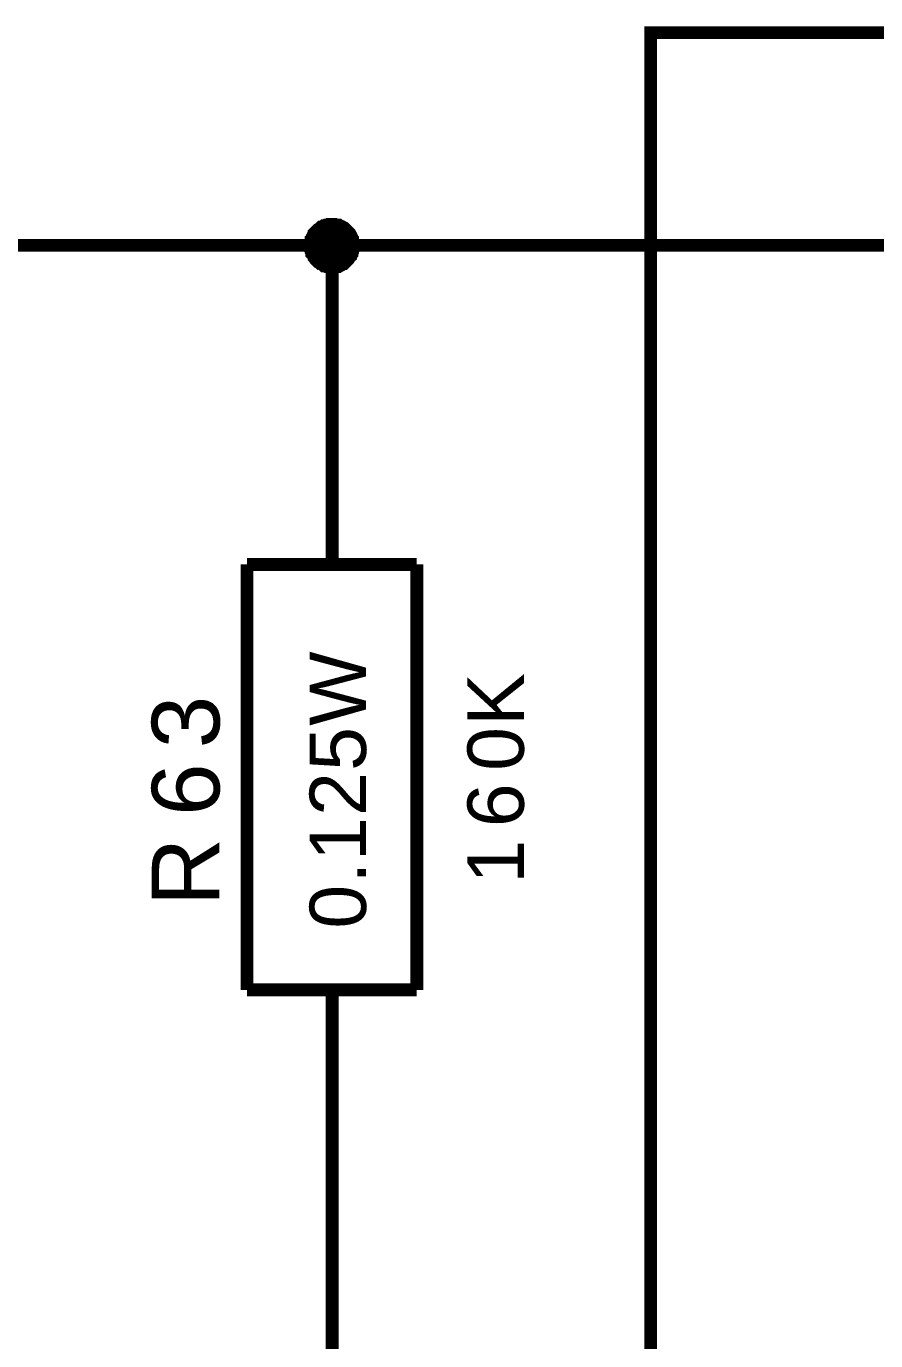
# Model space of a CAD drawing. Header units: millimetres. Extents: x -2024 to 917, y -725 to 13.
# Drawn here: x -1976.07 to -1956.12, y -217.41 to -186.51 of the extents above; entities that cross this region are included whole.
import ezdxf

# ---------------------------------------------------------------- set-up
doc = ezdxf.new("R2010")
doc.units = ezdxf.units.MM
doc.styles.get("Standard").update_dxf_attribs({"font": 'arial.ttf'})

msp = doc.modelspace()

# ---------------------------------------------------------------- linework, layer by layer
at = {"color": 7}
for points, const_width in [([(-1968.883, -221.663), (-1961.402, -221.663), (-1961.402, -186.658), (-1898.921, -186.658)], 0.3), ([(-1969.396, -191.659), (-1969.396, -191.642), (-1969.396, -191.609), (-1969.396, -191.592), (-1969.379, -191.559), (-1969.379, -191.543), (-1969.379, -191.51), (-1969.363, -191.493), (-1969.363, -191.477), (-1969.346, -191.443), (-1969.329, -191.427), (-1969.313, -191.41), (-1969.313, -191.377), (-1969.296, -191.361), (-1969.28, -191.344), (-1969.263, -191.328), (-1969.247, -191.311), (-1969.23, -191.294), (-1969.214, -191.278), (-1969.181, -191.261), (-1969.164, -191.245), (-1969.147, -191.228), (-1969.131, -191.228), (-1969.098, -191.212), (-1969.081, -191.195), (-1969.065, -191.195), (-1969.032, -191.178), (-1969.015, -191.178), (-1968.982, -191.178), (-1968.965, -191.162), (-1968.932, -191.162), (-1968.916, -191.162), (-1968.883, -191.162)], 0.3), ([(-1969.396, -191.659), (-1969.396, -191.642), (-1969.396, -191.609), (-1969.396, -191.592), (-1969.379, -191.559), (-1969.379, -191.543), (-1969.379, -191.51), (-1969.363, -191.493), (-1969.363, -191.477), (-1969.346, -191.443), (-1969.329, -191.427), (-1969.313, -191.41), (-1969.313, -191.377), (-1969.296, -191.361), (-1969.28, -191.344), (-1969.263, -191.328), (-1969.247, -191.311), (-1969.23, -191.294), (-1969.214, -191.278), (-1969.181, -191.261), (-1969.164, -191.245), (-1969.147, -191.228), (-1969.131, -191.228), (-1969.098, -191.212), (-1969.081, -191.195), (-1969.065, -191.195), (-1969.032, -191.178), (-1969.015, -191.178), (-1968.982, -191.178), (-1968.965, -191.162), (-1968.932, -191.162), (-1968.916, -191.162), (-1968.883, -191.162)], 0.3), ([(-1969.396, -191.659), (-1969.396, -191.642), (-1969.396, -191.609), (-1969.396, -191.592), (-1969.379, -191.559), (-1969.379, -191.543), (-1969.379, -191.51), (-1969.363, -191.493), (-1969.363, -191.477), (-1969.346, -191.443), (-1969.329, -191.427), (-1969.313, -191.41), (-1969.313, -191.377), (-1969.296, -191.361), (-1969.28, -191.344), (-1969.263, -191.328), (-1969.247, -191.311), (-1969.23, -191.294), (-1969.214, -191.278), (-1969.181, -191.261), (-1969.164, -191.245), (-1969.147, -191.228), (-1969.131, -191.228), (-1969.098, -191.212), (-1969.081, -191.195), (-1969.065, -191.195), (-1969.032, -191.178), (-1969.015, -191.178), (-1968.982, -191.178), (-1968.965, -191.162), (-1968.932, -191.162), (-1968.916, -191.162), (-1968.883, -191.162)], 0.3), ([(-1969.396, -191.659), (-1969.396, -191.642), (-1969.396, -191.609), (-1969.396, -191.592), (-1969.379, -191.559), (-1969.379, -191.543), (-1969.379, -191.51), (-1969.363, -191.493), (-1969.363, -191.477), (-1969.346, -191.443), (-1969.329, -191.427), (-1969.313, -191.41), (-1969.313, -191.377), (-1969.296, -191.361), (-1969.28, -191.344), (-1969.263, -191.328), (-1969.247, -191.311), (-1969.23, -191.294), (-1969.214, -191.278), (-1969.181, -191.261), (-1969.164, -191.245), (-1969.147, -191.228), (-1969.131, -191.228), (-1969.098, -191.212), (-1969.081, -191.195), (-1969.065, -191.195), (-1969.032, -191.178), (-1969.015, -191.178), (-1968.982, -191.178), (-1968.965, -191.162), (-1968.932, -191.162), (-1968.916, -191.162), (-1968.883, -191.162)], 0.3), ([(-1969.396, -191.659), (-1969.396, -191.642), (-1969.396, -191.609), (-1969.396, -191.592), (-1969.379, -191.559), (-1969.379, -191.543), (-1969.379, -191.51), (-1969.363, -191.493), (-1969.363, -191.477), (-1969.346, -191.443), (-1969.329, -191.427), (-1969.313, -191.41), (-1969.313, -191.377), (-1969.296, -191.361), (-1969.28, -191.344), (-1969.263, -191.328), (-1969.247, -191.311), (-1969.23, -191.294), (-1969.214, -191.278), (-1969.181, -191.261), (-1969.164, -191.245), (-1969.147, -191.228), (-1969.131, -191.228), (-1969.098, -191.212), (-1969.081, -191.195), (-1969.065, -191.195), (-1969.032, -191.178), (-1969.015, -191.178), (-1968.982, -191.178), (-1968.965, -191.162), (-1968.932, -191.162), (-1968.916, -191.162), (-1968.883, -191.162)], 0.0991), ([(-1969.396, -191.659), (-1969.396, -191.642), (-1969.396, -191.609), (-1969.396, -191.592), (-1969.379, -191.559), (-1969.379, -191.543), (-1969.379, -191.51), (-1969.363, -191.493), (-1969.363, -191.477), (-1969.346, -191.443), (-1969.329, -191.427), (-1969.313, -191.41), (-1969.313, -191.377), (-1969.296, -191.361), (-1969.28, -191.344), (-1969.263, -191.328), (-1969.247, -191.311), (-1969.23, -191.294), (-1969.214, -191.278), (-1969.181, -191.261), (-1969.164, -191.245), (-1969.147, -191.228), (-1969.131, -191.228), (-1969.098, -191.212), (-1969.081, -191.195), (-1969.065, -191.195), (-1969.032, -191.178), (-1969.015, -191.178), (-1968.982, -191.178), (-1968.965, -191.162), (-1968.932, -191.162), (-1968.916, -191.162), (-1968.883, -191.162)], 0.0991), ([(-1969.396, -191.659), (-1969.396, -191.642), (-1969.396, -191.609), (-1969.396, -191.592), (-1969.379, -191.559), (-1969.379, -191.543), (-1969.379, -191.51), (-1969.363, -191.493), (-1969.363, -191.477), (-1969.346, -191.443), (-1969.329, -191.427), (-1969.313, -191.41), (-1969.313, -191.377), (-1969.296, -191.361), (-1969.28, -191.344), (-1969.263, -191.328), (-1969.247, -191.311), (-1969.23, -191.294), (-1969.214, -191.278), (-1969.181, -191.261), (-1969.164, -191.245), (-1969.147, -191.228), (-1969.131, -191.228), (-1969.098, -191.212), (-1969.081, -191.195), (-1969.065, -191.195), (-1969.032, -191.178), (-1969.015, -191.178), (-1968.982, -191.178), (-1968.965, -191.162), (-1968.932, -191.162), (-1968.916, -191.162), (-1968.883, -191.162)], 0.0991), ([(-1969.396, -191.659), (-1969.396, -191.642), (-1969.396, -191.609), (-1969.396, -191.592), (-1969.379, -191.559), (-1969.379, -191.543), (-1969.379, -191.51), (-1969.363, -191.493), (-1969.363, -191.477), (-1969.346, -191.443), (-1969.329, -191.427), (-1969.313, -191.41), (-1969.313, -191.377), (-1969.296, -191.361), (-1969.28, -191.344), (-1969.263, -191.328), (-1969.247, -191.311), (-1969.23, -191.294), (-1969.214, -191.278), (-1969.181, -191.261), (-1969.164, -191.245), (-1969.147, -191.228), (-1969.131, -191.228), (-1969.098, -191.212), (-1969.081, -191.195), (-1969.065, -191.195), (-1969.032, -191.178), (-1969.015, -191.178), (-1968.982, -191.178), (-1968.965, -191.162), (-1968.932, -191.162), (-1968.916, -191.162), (-1968.883, -191.162)], 0.0991), ([(-1968.883, -191.162), (-1968.883, -191.162)], 0.3), ([(-1968.883, -191.162), (-1968.866, -191.162), (-1968.833, -191.162), (-1968.816, -191.162), (-1968.783, -191.178), (-1968.767, -191.178), (-1968.734, -191.178), (-1968.717, -191.195), (-1968.701, -191.195), (-1968.667, -191.212), (-1968.651, -191.228), (-1968.634, -191.228), (-1968.601, -191.245), (-1968.585, -191.261), (-1968.568, -191.278), (-1968.552, -191.294), (-1968.535, -191.311), (-1968.518, -191.328), (-1968.502, -191.344), (-1968.485, -191.361), (-1968.469, -191.377), (-1968.452, -191.41), (-1968.452, -191.427), (-1968.436, -191.443), (-1968.419, -191.477), (-1968.419, -191.493), (-1968.403, -191.51), (-1968.403, -191.543), (-1968.403, -191.559), (-1968.386, -191.592), (-1968.386, -191.609), (-1968.386, -191.642), (-1968.386, -191.659)], 0.3), ([(-1968.883, -191.162), (-1968.883, -191.162)], 0.3), ([(-1968.883, -191.162), (-1968.866, -191.162), (-1968.833, -191.162), (-1968.816, -191.162), (-1968.783, -191.178), (-1968.767, -191.178), (-1968.734, -191.178), (-1968.717, -191.195), (-1968.701, -191.195), (-1968.667, -191.212), (-1968.651, -191.228), (-1968.634, -191.228), (-1968.601, -191.245), (-1968.585, -191.261), (-1968.568, -191.278), (-1968.552, -191.294), (-1968.535, -191.311), (-1968.518, -191.328), (-1968.502, -191.344), (-1968.485, -191.361), (-1968.469, -191.377), (-1968.452, -191.41), (-1968.452, -191.427), (-1968.436, -191.443), (-1968.419, -191.477), (-1968.419, -191.493), (-1968.403, -191.51), (-1968.403, -191.543), (-1968.403, -191.559), (-1968.386, -191.592), (-1968.386, -191.609), (-1968.386, -191.642), (-1968.386, -191.659)], 0.3), ([(-1968.883, -191.162), (-1968.883, -191.162)], 0.3), ([(-1968.883, -191.162), (-1968.866, -191.162), (-1968.833, -191.162), (-1968.816, -191.162), (-1968.783, -191.178), (-1968.767, -191.178), (-1968.734, -191.178), (-1968.717, -191.195), (-1968.701, -191.195), (-1968.667, -191.212), (-1968.651, -191.228), (-1968.634, -191.228), (-1968.601, -191.245), (-1968.585, -191.261), (-1968.568, -191.278), (-1968.552, -191.294), (-1968.535, -191.311), (-1968.518, -191.328), (-1968.502, -191.344), (-1968.485, -191.361), (-1968.469, -191.377), (-1968.452, -191.41), (-1968.452, -191.427), (-1968.436, -191.443), (-1968.419, -191.477), (-1968.419, -191.493), (-1968.403, -191.51), (-1968.403, -191.543), (-1968.403, -191.559), (-1968.386, -191.592), (-1968.386, -191.609), (-1968.386, -191.642), (-1968.386, -191.659)], 0.3), ([(-1968.883, -191.162), (-1968.883, -191.162)], 0.3), ([(-1968.883, -191.162), (-1968.866, -191.162), (-1968.833, -191.162), (-1968.816, -191.162), (-1968.783, -191.178), (-1968.767, -191.178), (-1968.734, -191.178), (-1968.717, -191.195), (-1968.701, -191.195), (-1968.667, -191.212), (-1968.651, -191.228), (-1968.634, -191.228), (-1968.601, -191.245), (-1968.585, -191.261), (-1968.568, -191.278), (-1968.552, -191.294), (-1968.535, -191.311), (-1968.518, -191.328), (-1968.502, -191.344), (-1968.485, -191.361), (-1968.469, -191.377), (-1968.452, -191.41), (-1968.452, -191.427), (-1968.436, -191.443), (-1968.419, -191.477), (-1968.419, -191.493), (-1968.403, -191.51), (-1968.403, -191.543), (-1968.403, -191.559), (-1968.386, -191.592), (-1968.386, -191.609), (-1968.386, -191.642), (-1968.386, -191.659)], 0.3), ([(-1968.883, -191.162), (-1968.883, -191.162)], 0.0991), ([(-1968.883, -191.162), (-1968.866, -191.162), (-1968.833, -191.162), (-1968.816, -191.162), (-1968.783, -191.178), (-1968.767, -191.178), (-1968.734, -191.178), (-1968.717, -191.195), (-1968.701, -191.195), (-1968.667, -191.212), (-1968.651, -191.228), (-1968.634, -191.228), (-1968.601, -191.245), (-1968.585, -191.261), (-1968.568, -191.278), (-1968.552, -191.294), (-1968.535, -191.311), (-1968.518, -191.328), (-1968.502, -191.344), (-1968.485, -191.361), (-1968.469, -191.377), (-1968.452, -191.41), (-1968.452, -191.427), (-1968.436, -191.443), (-1968.419, -191.477), (-1968.419, -191.493), (-1968.403, -191.51), (-1968.403, -191.543), (-1968.403, -191.559), (-1968.386, -191.592), (-1968.386, -191.609), (-1968.386, -191.642), (-1968.386, -191.659)], 0.0991), ([(-1968.883, -191.162), (-1968.883, -191.162)], 0.0991), ([(-1968.883, -191.162), (-1968.866, -191.162), (-1968.833, -191.162), (-1968.816, -191.162), (-1968.783, -191.178), (-1968.767, -191.178), (-1968.734, -191.178), (-1968.717, -191.195), (-1968.701, -191.195), (-1968.667, -191.212), (-1968.651, -191.228), (-1968.634, -191.228), (-1968.601, -191.245), (-1968.585, -191.261), (-1968.568, -191.278), (-1968.552, -191.294), (-1968.535, -191.311), (-1968.518, -191.328), (-1968.502, -191.344), (-1968.485, -191.361), (-1968.469, -191.377), (-1968.452, -191.41), (-1968.452, -191.427), (-1968.436, -191.443), (-1968.419, -191.477), (-1968.419, -191.493), (-1968.403, -191.51), (-1968.403, -191.543), (-1968.403, -191.559), (-1968.386, -191.592), (-1968.386, -191.609), (-1968.386, -191.642), (-1968.386, -191.659)], 0.0991), ([(-1968.883, -191.162), (-1968.883, -191.162)], 0.0991), ([(-1968.883, -191.162), (-1968.866, -191.162), (-1968.833, -191.162), (-1968.816, -191.162), (-1968.783, -191.178), (-1968.767, -191.178), (-1968.734, -191.178), (-1968.717, -191.195), (-1968.701, -191.195), (-1968.667, -191.212), (-1968.651, -191.228), (-1968.634, -191.228), (-1968.601, -191.245), (-1968.585, -191.261), (-1968.568, -191.278), (-1968.552, -191.294), (-1968.535, -191.311), (-1968.518, -191.328), (-1968.502, -191.344), (-1968.485, -191.361), (-1968.469, -191.377), (-1968.452, -191.41), (-1968.452, -191.427), (-1968.436, -191.443), (-1968.419, -191.477), (-1968.419, -191.493), (-1968.403, -191.51), (-1968.403, -191.543), (-1968.403, -191.559), (-1968.386, -191.592), (-1968.386, -191.609), (-1968.386, -191.642), (-1968.386, -191.659)], 0.0991), ([(-1968.883, -191.162), (-1968.883, -191.162)], 0.0991), ([(-1968.883, -191.162), (-1968.866, -191.162), (-1968.833, -191.162), (-1968.816, -191.162), (-1968.783, -191.178), (-1968.767, -191.178), (-1968.734, -191.178), (-1968.717, -191.195), (-1968.701, -191.195), (-1968.667, -191.212), (-1968.651, -191.228), (-1968.634, -191.228), (-1968.601, -191.245), (-1968.585, -191.261), (-1968.568, -191.278), (-1968.552, -191.294), (-1968.535, -191.311), (-1968.518, -191.328), (-1968.502, -191.344), (-1968.485, -191.361), (-1968.469, -191.377), (-1968.452, -191.41), (-1968.452, -191.427), (-1968.436, -191.443), (-1968.419, -191.477), (-1968.419, -191.493), (-1968.403, -191.51), (-1968.403, -191.543), (-1968.403, -191.559), (-1968.386, -191.592), (-1968.386, -191.609), (-1968.386, -191.642), (-1968.386, -191.659)], 0.0991), ([(-2011.369, -196.659), (-2011.369, -191.659), (-1968.883, -191.659), (-1951.405, -191.659)], 0.3), ([(-1968.883, -192.172), (-1968.916, -192.172), (-1968.932, -192.172), (-1968.965, -192.172), (-1968.982, -192.155), (-1969.015, -192.155), (-1969.032, -192.155), (-1969.065, -192.139), (-1969.081, -192.139), (-1969.098, -192.122), (-1969.131, -192.106), (-1969.147, -192.089), (-1969.164, -192.089), (-1969.181, -192.073), (-1969.214, -192.056), (-1969.23, -192.04), (-1969.247, -192.023), (-1969.263, -192.006), (-1969.28, -191.99), (-1969.296, -191.957), (-1969.313, -191.94), (-1969.313, -191.924), (-1969.329, -191.907), (-1969.346, -191.874), (-1969.363, -191.857), (-1969.363, -191.841), (-1969.379, -191.808), (-1969.379, -191.791), (-1969.379, -191.758), (-1969.396, -191.741), (-1969.396, -191.708), (-1969.396, -191.692), (-1969.396, -191.659)], 0.3), ([(-1969.396, -191.659), (-1969.396, -191.659)], 0.3), ([(-1968.883, -192.172), (-1968.916, -192.172), (-1968.932, -192.172), (-1968.965, -192.172), (-1968.982, -192.155), (-1969.015, -192.155), (-1969.032, -192.155), (-1969.065, -192.139), (-1969.081, -192.139), (-1969.098, -192.122), (-1969.131, -192.106), (-1969.147, -192.089), (-1969.164, -192.089), (-1969.181, -192.073), (-1969.214, -192.056), (-1969.23, -192.04), (-1969.247, -192.023), (-1969.263, -192.006), (-1969.28, -191.99), (-1969.296, -191.957), (-1969.313, -191.94), (-1969.313, -191.924), (-1969.329, -191.907), (-1969.346, -191.874), (-1969.363, -191.857), (-1969.363, -191.841), (-1969.379, -191.808), (-1969.379, -191.791), (-1969.379, -191.758), (-1969.396, -191.741), (-1969.396, -191.708), (-1969.396, -191.692), (-1969.396, -191.659)], 0.3), ([(-1969.396, -191.659), (-1969.396, -191.659)], 0.3), ([(-1968.883, -192.172), (-1968.916, -192.172), (-1968.932, -192.172), (-1968.965, -192.172), (-1968.982, -192.155), (-1969.015, -192.155), (-1969.032, -192.155), (-1969.065, -192.139), (-1969.081, -192.139), (-1969.098, -192.122), (-1969.131, -192.106), (-1969.147, -192.089), (-1969.164, -192.089), (-1969.181, -192.073), (-1969.214, -192.056), (-1969.23, -192.04), (-1969.247, -192.023), (-1969.263, -192.006), (-1969.28, -191.99), (-1969.296, -191.957), (-1969.313, -191.94), (-1969.313, -191.924), (-1969.329, -191.907), (-1969.346, -191.874), (-1969.363, -191.857), (-1969.363, -191.841), (-1969.379, -191.808), (-1969.379, -191.791), (-1969.379, -191.758), (-1969.396, -191.741), (-1969.396, -191.708), (-1969.396, -191.692), (-1969.396, -191.659)], 0.3), ([(-1969.396, -191.659), (-1969.396, -191.659)], 0.3), ([(-1968.883, -192.172), (-1968.916, -192.172), (-1968.932, -192.172), (-1968.965, -192.172), (-1968.982, -192.155), (-1969.015, -192.155), (-1969.032, -192.155), (-1969.065, -192.139), (-1969.081, -192.139), (-1969.098, -192.122), (-1969.131, -192.106), (-1969.147, -192.089), (-1969.164, -192.089), (-1969.181, -192.073), (-1969.214, -192.056), (-1969.23, -192.04), (-1969.247, -192.023), (-1969.263, -192.006), (-1969.28, -191.99), (-1969.296, -191.957), (-1969.313, -191.94), (-1969.313, -191.924), (-1969.329, -191.907), (-1969.346, -191.874), (-1969.363, -191.857), (-1969.363, -191.841), (-1969.379, -191.808), (-1969.379, -191.791), (-1969.379, -191.758), (-1969.396, -191.741), (-1969.396, -191.708), (-1969.396, -191.692), (-1969.396, -191.659)], 0.3), ([(-1969.396, -191.659), (-1969.396, -191.659)], 0.3), ([(-1968.883, -196.659), (-1968.883, -191.659)], 0.3), ([(-1968.386, -191.659), (-1968.386, -191.692), (-1968.386, -191.708), (-1968.386, -191.741), (-1968.403, -191.758), (-1968.403, -191.791), (-1968.403, -191.808), (-1968.419, -191.841), (-1968.419, -191.857), (-1968.436, -191.874), (-1968.452, -191.907), (-1968.452, -191.924), (-1968.469, -191.94), (-1968.485, -191.957), (-1968.502, -191.99), (-1968.518, -192.006), (-1968.535, -192.023), (-1968.552, -192.04), (-1968.568, -192.056), (-1968.585, -192.073), (-1968.601, -192.089), (-1968.634, -192.089), (-1968.651, -192.106), (-1968.667, -192.122), (-1968.701, -192.139), (-1968.717, -192.139), (-1968.734, -192.155), (-1968.767, -192.155), (-1968.783, -192.155), (-1968.816, -192.172), (-1968.833, -192.172), (-1968.866, -192.172), (-1968.883, -192.172)], 0.3), ([(-1968.386, -191.659), (-1968.386, -191.692), (-1968.386, -191.708), (-1968.386, -191.741), (-1968.403, -191.758), (-1968.403, -191.791), (-1968.403, -191.808), (-1968.419, -191.841), (-1968.419, -191.857), (-1968.436, -191.874), (-1968.452, -191.907), (-1968.452, -191.924), (-1968.469, -191.94), (-1968.485, -191.957), (-1968.502, -191.99), (-1968.518, -192.006), (-1968.535, -192.023), (-1968.552, -192.04), (-1968.568, -192.056), (-1968.585, -192.073), (-1968.601, -192.089), (-1968.634, -192.089), (-1968.651, -192.106), (-1968.667, -192.122), (-1968.701, -192.139), (-1968.717, -192.139), (-1968.734, -192.155), (-1968.767, -192.155), (-1968.783, -192.155), (-1968.816, -192.172), (-1968.833, -192.172), (-1968.866, -192.172), (-1968.883, -192.172)], 0.3), ([(-1968.386, -191.659), (-1968.386, -191.692), (-1968.386, -191.708), (-1968.386, -191.741), (-1968.403, -191.758), (-1968.403, -191.791), (-1968.403, -191.808), (-1968.419, -191.841), (-1968.419, -191.857), (-1968.436, -191.874), (-1968.452, -191.907), (-1968.452, -191.924), (-1968.469, -191.94), (-1968.485, -191.957), (-1968.502, -191.99), (-1968.518, -192.006), (-1968.535, -192.023), (-1968.552, -192.04), (-1968.568, -192.056), (-1968.585, -192.073), (-1968.601, -192.089), (-1968.634, -192.089), (-1968.651, -192.106), (-1968.667, -192.122), (-1968.701, -192.139), (-1968.717, -192.139), (-1968.734, -192.155), (-1968.767, -192.155), (-1968.783, -192.155), (-1968.816, -192.172), (-1968.833, -192.172), (-1968.866, -192.172), (-1968.883, -192.172)], 0.3), ([(-1968.386, -191.659), (-1968.386, -191.692), (-1968.386, -191.708), (-1968.386, -191.741), (-1968.403, -191.758), (-1968.403, -191.791), (-1968.403, -191.808), (-1968.419, -191.841), (-1968.419, -191.857), (-1968.436, -191.874), (-1968.452, -191.907), (-1968.452, -191.924), (-1968.469, -191.94), (-1968.485, -191.957), (-1968.502, -191.99), (-1968.518, -192.006), (-1968.535, -192.023), (-1968.552, -192.04), (-1968.568, -192.056), (-1968.585, -192.073), (-1968.601, -192.089), (-1968.634, -192.089), (-1968.651, -192.106), (-1968.667, -192.122), (-1968.701, -192.139), (-1968.717, -192.139), (-1968.734, -192.155), (-1968.767, -192.155), (-1968.783, -192.155), (-1968.816, -192.172), (-1968.833, -192.172), (-1968.866, -192.172), (-1968.883, -192.172)], 0.3), ([(-1968.386, -191.659), (-1968.386, -191.659), (-1968.386, -191.659), (-1968.386, -191.659), (-1968.386, -191.659), (-1968.386, -191.659), (-1968.386, -191.659), (-1968.386, -191.659), (-1968.386, -191.659), (-1968.386, -191.659), (-1968.386, -191.659), (-1968.386, -191.659), (-1968.386, -191.659), (-1968.386, -191.659), (-1968.386, -191.659), (-1968.386, -191.659), (-1968.386, -191.659), (-1968.386, -191.659), (-1968.386, -191.659), (-1968.386, -191.659), (-1968.386, -191.659), (-1968.386, -191.659), (-1968.386, -191.659), (-1968.386, -191.659), (-1968.386, -191.659), (-1968.386, -191.659), (-1968.386, -191.659), (-1968.386, -191.659), (-1968.386, -191.659), (-1968.386, -191.659), (-1968.386, -191.659), (-1968.386, -191.659), (-1968.386, -191.659)], 0.3), ([(-1968.386, -191.659), (-1968.386, -191.659)], 0.3), ([(-1968.386, -191.659), (-1968.386, -191.659), (-1968.386, -191.659), (-1968.386, -191.659), (-1968.386, -191.659), (-1968.386, -191.659), (-1968.386, -191.659), (-1968.386, -191.659), (-1968.386, -191.659), (-1968.386, -191.659), (-1968.386, -191.659), (-1968.386, -191.659), (-1968.386, -191.659), (-1968.386, -191.659), (-1968.386, -191.659), (-1968.386, -191.659), (-1968.386, -191.659), (-1968.386, -191.659), (-1968.386, -191.659), (-1968.386, -191.659), (-1968.386, -191.659), (-1968.386, -191.659), (-1968.386, -191.659), (-1968.386, -191.659), (-1968.386, -191.659), (-1968.386, -191.659), (-1968.386, -191.659), (-1968.386, -191.659), (-1968.386, -191.659), (-1968.386, -191.659), (-1968.386, -191.659), (-1968.386, -191.659), (-1968.386, -191.659)], 0.3), ([(-1968.386, -191.659), (-1968.386, -191.659)], 0.3), ([(-1968.386, -191.659), (-1968.386, -191.659), (-1968.386, -191.659), (-1968.386, -191.659), (-1968.386, -191.659), (-1968.386, -191.659), (-1968.386, -191.659), (-1968.386, -191.659), (-1968.386, -191.659), (-1968.386, -191.659), (-1968.386, -191.659), (-1968.386, -191.659), (-1968.386, -191.659), (-1968.386, -191.659), (-1968.386, -191.659), (-1968.386, -191.659), (-1968.386, -191.659), (-1968.386, -191.659), (-1968.386, -191.659), (-1968.386, -191.659), (-1968.386, -191.659), (-1968.386, -191.659), (-1968.386, -191.659), (-1968.386, -191.659), (-1968.386, -191.659), (-1968.386, -191.659), (-1968.386, -191.659), (-1968.386, -191.659), (-1968.386, -191.659), (-1968.386, -191.659), (-1968.386, -191.659), (-1968.386, -191.659), (-1968.386, -191.659)], 0.3), ([(-1968.386, -191.659), (-1968.386, -191.659)], 0.3), ([(-1968.386, -191.659), (-1968.386, -191.659), (-1968.386, -191.659), (-1968.386, -191.659), (-1968.386, -191.659), (-1968.386, -191.659), (-1968.386, -191.659), (-1968.386, -191.659), (-1968.386, -191.659), (-1968.386, -191.659), (-1968.386, -191.659), (-1968.386, -191.659), (-1968.386, -191.659), (-1968.386, -191.659), (-1968.386, -191.659), (-1968.386, -191.659), (-1968.386, -191.659), (-1968.386, -191.659), (-1968.386, -191.659), (-1968.386, -191.659), (-1968.386, -191.659), (-1968.386, -191.659), (-1968.386, -191.659), (-1968.386, -191.659), (-1968.386, -191.659), (-1968.386, -191.659), (-1968.386, -191.659), (-1968.386, -191.659), (-1968.386, -191.659), (-1968.386, -191.659), (-1968.386, -191.659), (-1968.386, -191.659), (-1968.386, -191.659)], 0.3), ([(-1968.386, -191.659), (-1968.386, -191.659)], 0.3), ([(-1968.883, -192.172), (-1968.916, -192.172), (-1968.932, -192.172), (-1968.965, -192.172), (-1968.982, -192.155), (-1969.015, -192.155), (-1969.032, -192.155), (-1969.065, -192.139), (-1969.081, -192.139), (-1969.098, -192.122), (-1969.131, -192.106), (-1969.147, -192.089), (-1969.164, -192.089), (-1969.181, -192.073), (-1969.214, -192.056), (-1969.23, -192.04), (-1969.247, -192.023), (-1969.263, -192.006), (-1969.28, -191.99), (-1969.296, -191.957), (-1969.313, -191.94), (-1969.313, -191.924), (-1969.329, -191.907), (-1969.346, -191.874), (-1969.363, -191.857), (-1969.363, -191.841), (-1969.379, -191.808), (-1969.379, -191.791), (-1969.379, -191.758), (-1969.396, -191.741), (-1969.396, -191.708), (-1969.396, -191.692), (-1969.396, -191.659)], 0.0991), ([(-1969.396, -191.659), (-1969.396, -191.659)], 0.0991), ([(-1968.883, -192.172), (-1968.916, -192.172), (-1968.932, -192.172), (-1968.965, -192.172), (-1968.982, -192.155), (-1969.015, -192.155), (-1969.032, -192.155), (-1969.065, -192.139), (-1969.081, -192.139), (-1969.098, -192.122), (-1969.131, -192.106), (-1969.147, -192.089), (-1969.164, -192.089), (-1969.181, -192.073), (-1969.214, -192.056), (-1969.23, -192.04), (-1969.247, -192.023), (-1969.263, -192.006), (-1969.28, -191.99), (-1969.296, -191.957), (-1969.313, -191.94), (-1969.313, -191.924), (-1969.329, -191.907), (-1969.346, -191.874), (-1969.363, -191.857), (-1969.363, -191.841), (-1969.379, -191.808), (-1969.379, -191.791), (-1969.379, -191.758), (-1969.396, -191.741), (-1969.396, -191.708), (-1969.396, -191.692), (-1969.396, -191.659)], 0.0991), ([(-1969.396, -191.659), (-1969.396, -191.659)], 0.0991), ([(-1968.883, -192.172), (-1968.916, -192.172), (-1968.932, -192.172), (-1968.965, -192.172), (-1968.982, -192.155), (-1969.015, -192.155), (-1969.032, -192.155), (-1969.065, -192.139), (-1969.081, -192.139), (-1969.098, -192.122), (-1969.131, -192.106), (-1969.147, -192.089), (-1969.164, -192.089), (-1969.181, -192.073), (-1969.214, -192.056), (-1969.23, -192.04), (-1969.247, -192.023), (-1969.263, -192.006), (-1969.28, -191.99), (-1969.296, -191.957), (-1969.313, -191.94), (-1969.313, -191.924), (-1969.329, -191.907), (-1969.346, -191.874), (-1969.363, -191.857), (-1969.363, -191.841), (-1969.379, -191.808), (-1969.379, -191.791), (-1969.379, -191.758), (-1969.396, -191.741), (-1969.396, -191.708), (-1969.396, -191.692), (-1969.396, -191.659)], 0.0991), ([(-1969.396, -191.659), (-1969.396, -191.659)], 0.0991), ([(-1968.883, -192.172), (-1968.916, -192.172), (-1968.932, -192.172), (-1968.965, -192.172), (-1968.982, -192.155), (-1969.015, -192.155), (-1969.032, -192.155), (-1969.065, -192.139), (-1969.081, -192.139), (-1969.098, -192.122), (-1969.131, -192.106), (-1969.147, -192.089), (-1969.164, -192.089), (-1969.181, -192.073), (-1969.214, -192.056), (-1969.23, -192.04), (-1969.247, -192.023), (-1969.263, -192.006), (-1969.28, -191.99), (-1969.296, -191.957), (-1969.313, -191.94), (-1969.313, -191.924), (-1969.329, -191.907), (-1969.346, -191.874), (-1969.363, -191.857), (-1969.363, -191.841), (-1969.379, -191.808), (-1969.379, -191.791), (-1969.379, -191.758), (-1969.396, -191.741), (-1969.396, -191.708), (-1969.396, -191.692), (-1969.396, -191.659)], 0.0991), ([(-1969.396, -191.659), (-1969.396, -191.659)], 0.0991), ([(-1968.386, -191.659), (-1968.386, -191.692), (-1968.386, -191.708), (-1968.386, -191.741), (-1968.403, -191.758), (-1968.403, -191.791), (-1968.403, -191.808), (-1968.419, -191.841), (-1968.419, -191.857), (-1968.436, -191.874), (-1968.452, -191.907), (-1968.452, -191.924), (-1968.469, -191.94), (-1968.485, -191.957), (-1968.502, -191.99), (-1968.518, -192.006), (-1968.535, -192.023), (-1968.552, -192.04), (-1968.568, -192.056), (-1968.585, -192.073), (-1968.601, -192.089), (-1968.634, -192.089), (-1968.651, -192.106), (-1968.667, -192.122), (-1968.701, -192.139), (-1968.717, -192.139), (-1968.734, -192.155), (-1968.767, -192.155), (-1968.783, -192.155), (-1968.816, -192.172), (-1968.833, -192.172), (-1968.866, -192.172), (-1968.883, -192.172)], 0.0991), ([(-1968.386, -191.659), (-1968.386, -191.692), (-1968.386, -191.708), (-1968.386, -191.741), (-1968.403, -191.758), (-1968.403, -191.791), (-1968.403, -191.808), (-1968.419, -191.841), (-1968.419, -191.857), (-1968.436, -191.874), (-1968.452, -191.907), (-1968.452, -191.924), (-1968.469, -191.94), (-1968.485, -191.957), (-1968.502, -191.99), (-1968.518, -192.006), (-1968.535, -192.023), (-1968.552, -192.04), (-1968.568, -192.056), (-1968.585, -192.073), (-1968.601, -192.089), (-1968.634, -192.089), (-1968.651, -192.106), (-1968.667, -192.122), (-1968.701, -192.139), (-1968.717, -192.139), (-1968.734, -192.155), (-1968.767, -192.155), (-1968.783, -192.155), (-1968.816, -192.172), (-1968.833, -192.172), (-1968.866, -192.172), (-1968.883, -192.172)], 0.0991), ([(-1968.386, -191.659), (-1968.386, -191.692), (-1968.386, -191.708), (-1968.386, -191.741), (-1968.403, -191.758), (-1968.403, -191.791), (-1968.403, -191.808), (-1968.419, -191.841), (-1968.419, -191.857), (-1968.436, -191.874), (-1968.452, -191.907), (-1968.452, -191.924), (-1968.469, -191.94), (-1968.485, -191.957), (-1968.502, -191.99), (-1968.518, -192.006), (-1968.535, -192.023), (-1968.552, -192.04), (-1968.568, -192.056), (-1968.585, -192.073), (-1968.601, -192.089), (-1968.634, -192.089), (-1968.651, -192.106), (-1968.667, -192.122), (-1968.701, -192.139), (-1968.717, -192.139), (-1968.734, -192.155), (-1968.767, -192.155), (-1968.783, -192.155), (-1968.816, -192.172), (-1968.833, -192.172), (-1968.866, -192.172), (-1968.883, -192.172)], 0.0991), ([(-1968.386, -191.659), (-1968.386, -191.692), (-1968.386, -191.708), (-1968.386, -191.741), (-1968.403, -191.758), (-1968.403, -191.791), (-1968.403, -191.808), (-1968.419, -191.841), (-1968.419, -191.857), (-1968.436, -191.874), (-1968.452, -191.907), (-1968.452, -191.924), (-1968.469, -191.94), (-1968.485, -191.957), (-1968.502, -191.99), (-1968.518, -192.006), (-1968.535, -192.023), (-1968.552, -192.04), (-1968.568, -192.056), (-1968.585, -192.073), (-1968.601, -192.089), (-1968.634, -192.089), (-1968.651, -192.106), (-1968.667, -192.122), (-1968.701, -192.139), (-1968.717, -192.139), (-1968.734, -192.155), (-1968.767, -192.155), (-1968.783, -192.155), (-1968.816, -192.172), (-1968.833, -192.172), (-1968.866, -192.172), (-1968.883, -192.172)], 0.0991), ([(-1968.386, -191.659), (-1968.386, -191.659), (-1968.386, -191.659), (-1968.386, -191.659), (-1968.386, -191.659), (-1968.386, -191.659), (-1968.386, -191.659), (-1968.386, -191.659), (-1968.386, -191.659), (-1968.386, -191.659), (-1968.386, -191.659), (-1968.386, -191.659), (-1968.386, -191.659), (-1968.386, -191.659), (-1968.386, -191.659), (-1968.386, -191.659), (-1968.386, -191.659), (-1968.386, -191.659), (-1968.386, -191.659), (-1968.386, -191.659), (-1968.386, -191.659), (-1968.386, -191.659), (-1968.386, -191.659), (-1968.386, -191.659), (-1968.386, -191.659), (-1968.386, -191.659), (-1968.386, -191.659), (-1968.386, -191.659), (-1968.386, -191.659), (-1968.386, -191.659), (-1968.386, -191.659), (-1968.386, -191.659), (-1968.386, -191.659)], 0.0991), ([(-1968.386, -191.659), (-1968.386, -191.659)], 0.0991), ([(-1968.386, -191.659), (-1968.386, -191.659), (-1968.386, -191.659), (-1968.386, -191.659), (-1968.386, -191.659), (-1968.386, -191.659), (-1968.386, -191.659), (-1968.386, -191.659), (-1968.386, -191.659), (-1968.386, -191.659), (-1968.386, -191.659), (-1968.386, -191.659), (-1968.386, -191.659), (-1968.386, -191.659), (-1968.386, -191.659), (-1968.386, -191.659), (-1968.386, -191.659), (-1968.386, -191.659), (-1968.386, -191.659), (-1968.386, -191.659), (-1968.386, -191.659), (-1968.386, -191.659), (-1968.386, -191.659), (-1968.386, -191.659), (-1968.386, -191.659), (-1968.386, -191.659), (-1968.386, -191.659), (-1968.386, -191.659), (-1968.386, -191.659), (-1968.386, -191.659), (-1968.386, -191.659), (-1968.386, -191.659), (-1968.386, -191.659)], 0.0991), ([(-1968.386, -191.659), (-1968.386, -191.659)], 0.0991), ([(-1968.386, -191.659), (-1968.386, -191.659), (-1968.386, -191.659), (-1968.386, -191.659), (-1968.386, -191.659), (-1968.386, -191.659), (-1968.386, -191.659), (-1968.386, -191.659), (-1968.386, -191.659), (-1968.386, -191.659), (-1968.386, -191.659), (-1968.386, -191.659), (-1968.386, -191.659), (-1968.386, -191.659), (-1968.386, -191.659), (-1968.386, -191.659), (-1968.386, -191.659), (-1968.386, -191.659), (-1968.386, -191.659), (-1968.386, -191.659), (-1968.386, -191.659), (-1968.386, -191.659), (-1968.386, -191.659), (-1968.386, -191.659), (-1968.386, -191.659), (-1968.386, -191.659), (-1968.386, -191.659), (-1968.386, -191.659), (-1968.386, -191.659), (-1968.386, -191.659), (-1968.386, -191.659), (-1968.386, -191.659), (-1968.386, -191.659)], 0.0991), ([(-1968.386, -191.659), (-1968.386, -191.659)], 0.0991), ([(-1968.386, -191.659), (-1968.386, -191.659), (-1968.386, -191.659), (-1968.386, -191.659), (-1968.386, -191.659), (-1968.386, -191.659), (-1968.386, -191.659), (-1968.386, -191.659), (-1968.386, -191.659), (-1968.386, -191.659), (-1968.386, -191.659), (-1968.386, -191.659), (-1968.386, -191.659), (-1968.386, -191.659), (-1968.386, -191.659), (-1968.386, -191.659), (-1968.386, -191.659), (-1968.386, -191.659), (-1968.386, -191.659), (-1968.386, -191.659), (-1968.386, -191.659), (-1968.386, -191.659), (-1968.386, -191.659), (-1968.386, -191.659), (-1968.386, -191.659), (-1968.386, -191.659), (-1968.386, -191.659), (-1968.386, -191.659), (-1968.386, -191.659), (-1968.386, -191.659), (-1968.386, -191.659), (-1968.386, -191.659), (-1968.386, -191.659)], 0.0991), ([(-1968.386, -191.659), (-1968.386, -191.659)], 0.0991), ([(-1968.883, -199.16), (-1968.883, -196.659)], 0.3), ([(-1970.885, -199.16), (-1966.896, -199.16)], 0.3), ([(-1970.885, -209.161), (-1970.885, -199.16)], 0.3), ([(-1966.896, -209.161), (-1966.896, -199.16)], 0.3), ([(-1970.885, -209.161), (-1966.896, -209.161)], 0.3), ([(-1968.883, -209.161), (-1968.883, -211.662)], 0.3), ([(-1968.883, -211.662), (-1968.883, -221.663), (-1968.883, -224.164)], 0.3)]:
    msp.add_lwpolyline(points, dxfattribs=dict(at, const_width=const_width))
at = {"color": 7, "const_width": 0.508}
msp.add_lwpolyline([(-1969.206, -191.658, 1), (-1968.698, -191.658, 1)], format="xyb", close=True, dxfattribs=at)

# ---------------------------------------------------------------- texts
at = {"color": 7}
for s, height, p in [('W', 1.325, (-1968.088, -202.952)), ('K', 1.325, (-1964.381, -202.952)), ('3', 1.59, (-1971.531, -203.482)), ('5', 1.325, (-1968.088, -204.012)), ('0', 1.325, (-1964.381, -204.012)), ('6', 1.59, (-1971.531, -205.071)), ('2', 1.325, (-1968.088, -205.071)), ('6', 1.325, (-1964.381, -205.336)), ('1', 1.325, (-1968.088, -206.131)), ('R', 1.59, (-1971.531, -207.191)), ('1', 1.325, (-1964.381, -206.661)), ('.', 1.325, (-1968.088, -206.661)), ('0', 1.325, (-1968.088, -207.721))]:
    msp.add_text(s, height=height, rotation=90, dxfattribs=at).set_placement(p)

doc.saveas('drawing.dxf')
